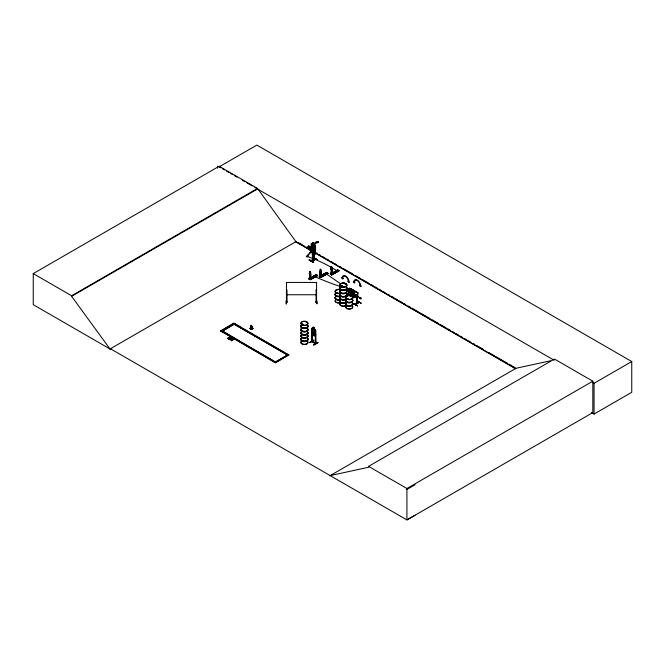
<?xml version="1.0" encoding="UTF-8"?>
<svg xmlns="http://www.w3.org/2000/svg" width="665" height="665" viewBox="0 0 665 665"><rect width="100%" height="100%" fill="white"/><g stroke="black" fill="none" stroke-linecap="round" stroke-linejoin="round"><path stroke-width="1" d="M311.079 251.187C310.173 249.849 311.661 252.742 311.228 251.561M312.342 247.937L312.434 245.518L314.503 246.258L312.816 248.153L312.342 247.937L314.03 246.042L314.503 246.258M312.816 248.153L312.916 245.734L312.434 245.518M314.188 252.966L314.636 253.215M314.72 253.024C313.83 252.201 314.894 254.662 315.418 253.623L314.969 245.826L314.853 253.565L314.969 245.826M311.669 251.694L311.719 250.904C319.674 256.449 310.655 248.378 311.86 251.611L311.145 251.229L310.256 252.201L310.921 252.65L311.852 251.57L315.135 253.797L315.035 252.293L315.41 252.525L314.819 252.368M310.522 278.868L310.755 274.986A1.255 0.723 60 0 0 310.572 273.273L310.563 272.018M310.572 278.834L310.755 274.986M320.505 276.017L319.907 276.274L320.971 276.673L321.153 272.825A1.255 0.723 60 0 0 320.971 271.104L320.588 269.342M320.971 276.673L321.153 272.825M331.976 274.105L332.159 270.256A1.255 0.723 60 0 0 332.035 268.502L331.976 267.106L331.203 266.657M332.035 274.071L332.217 270.223A1.255 0.723 60 0 0 331.976 268.535L331.852 266.989M250.913 328.926C249.234 319.799 255.111 330.754 250.514 328.734L251.179 325.501M357.803 293.032L351.095 289.358L351.236 288.859L351.095 289.358M349.266 288.311L357.803 292.675L349.74 288.103L349.225 288.336L349.266 291.869M309.699 271.528L309.632 272.791A1.255 0.723 60 0 0 309.499 274.263L309.632 278.411L311.004 279.175L311.004 278.643L310.164 279.001L310.372 279.782L317.596 275.609L310.198 279.691L308.942 278.826L309.674 277.87L309.807 279.225L310.106 278.219M309.483 278.327L309.915 278.327M320.297 276.175L320.189 276.266M331.503 273.531L331.095 273.431M331.519 273.431L330.971 273.664L331.511 273.307M346.847 290.106L351.785 292.7L346.831 289.466M357.421 296.873L357.512 292.949L357.363 303.34L356.581 303.307L357.005 303.548L356.989 295.11L357.413 295.501L356.972 295.759C355.775 295.593 357.953 294.761 356.598 295.759L355.609 295.194L357.413 295.634L356.698 294.894M356.989 295.368L356.806 294.828M357.396 292.883L357.421 292.45M357.629 292.783L357.645 297.288L357.645 296.773M357.812 293.057L351.236 289.275M250.339 328.452L251.245 325.418M250.514 328.734L251.204 325.542L252.343 328.352M301.993 324.478L302.924 324.254L302.434 324.545M313.423 276.657L314.246 276.598L313.739 276.806M302.708 324.653L302.633 324.113M303.065 324.562L302.675 324.179M306.723 322.234L306.208 322.292L306.557 322.035M323.822 274.495L324.345 274.171M323.822 274.404L324.661 274.404M334.886 271.894L335.409 272.043M337.288 292.534L336.432 292.916M337.205 292.542L336.723 292.334M341.153 286.399L341.951 286.183M341.81 286.075L341.86 286.565M346.889 298.942L347.122 298.494L347.271 298.976M347.837 298.942L347.529 298.46L347.886 298.701M351.22 296.681L351.303 296.233L351.519 296.632M351.469 296.482L351.004 296.557M310.696 249.732L310.846 249.159L312.55 250.796L310.987 249.092L311.162 248.386L310.563 248.693L308.951 247.147L310.688 249.749M250.431 328.161L251.195 325.451M309.109 260.057L313.124 262.334L309.109 260.057L309.333 259.683L313.331 262.243L309.308 259.724M352.758 303.44C367.554 311.162 343.522 298.51 356.972 305.626M356.947 305.41L352.949 303.273M310.065 278.269L309.582 278.327M357.421 296.557L357.413 296.914M315.318 250.14L314.828 251.42L315.268 250.107M315.725 334.786L315.26 335.975L315.7 334.661L315.243 329.848L312.176 328.094M229.176 339.383L228.86 338.942L229.176 339.383L229.591 338.128L231.287 337.911L229.591 338.385L229.649 336.964L229.242 338.202L227.513 338.427L229.242 338.202M231.769 340.879L232.243 338.46L231.453 340.696L232.235 339.416L233.881 339.408L232.176 339.882M232.243 338.46L231.453 340.696M316.158 242.65A4.505 2.585 -65.5 0 1 317.28 242.426L318.394 242.027L317.762 242.642A4.505 2.585 -65.5 0 0 313.913 246.067L313.024 245.709L313.306 245.086A5.262 3.017 -65.5 0 1 317.513 241.719L317.92 241.802M228.86 339.2L229.192 338.161L227.513 338.169M229.965 337.147L229.641 338.169L231.287 338.161M309.574 278.244L309.973 278.294M320.04 269.392L320.638 269.308M319.973 276.083L320.414 275.909M313.506 245.925L313.789 245.302A5.262 3.017 -65.5 0 1 317.995 241.935L318.394 242.027M311.07 260.904L315.069 258.594M354.719 304.279L358.709 301.976M309.782 342.616L313.73 340.289M360.513 298.311L360.738 299.15L361.22 297.903L360.513 298.311L354.711 294.03M311.727 341.577L312.184 328.086M312.317 341.278L311.943 341.045L312.06 341.785L312.276 329.399L311.777 329.275L312.143 329.483M312.184 341.81L312.276 334.528M286.133 303.88L286.374 300.389L286.424 303.647M314.661 253.797C308.203 240.24 314.478 256.15 315.035 253.407M357.263 296.598L357.828 297.089M353.556 294.878L357.645 297.288L357.787 292.642M312.916 252.284C311.112 250.796 313.963 257.704 312.957 259.998M314.104 253.008L313.373 252.991L314.154 253.024L313.722 252.825L313.764 260.921L314.129 252.958M312.641 252.442L312.6 260.173L312.242 252.21M313.681 260.904L313.805 252.825M335.509 272.101L335.667 271.686L335.01 271.719M302.899 324.636L302.342 324.237M306.607 322.251L306.208 322.118M336.291 292.617L337.113 292.45M337.313 292.725L336.457 292.849M345.118 284.022L345.725 284.063L345.26 284.221M345.152 284.154L345.526 284.13M346.831 298.701L347.271 298.444M346.989 298.685L347.853 298.809M308.369 246.499C306.789 249.159 321.286 257.829 309.666 249.333M308.078 246.632L312.051 248.843L311.852 248.452M309.981 246.673L308.618 245.984L311.395 248.419L312.267 250.78L309.907 248.901L308.826 246.989L309.3 247.023M349.266 289.45L349.707 288.943L352.151 290.356L353.206 291.719L353.206 293.132M355.152 295.775L355.102 297.313L353.755 296.482L353.315 296.981L350.871 295.576L349.815 294.213L349.815 292.8L350.871 292.642L353.315 294.055L353.838 295.019M311.461 251.91L310.613 250.057M310.297 252.293L311.145 251.229M307.479 255.684L310.547 252.334M307.488 255.609L310.472 252.359M310.921 252.65L311.819 251.57M286.465 290.031L286.972 289.915L287.031 302.01M286.399 302.218L287.031 302.334L286.465 302.359L286.457 282.442L316.598 282.442L316.54 302.367L316.083 301.769L316.656 301.769M312.284 259.973L312.957 259.899M313.448 260.722L314.154 260.68L313.73 260.472M313.631 276.366L313.481 276.781M324.603 274.529L323.838 274.47M335.01 271.636L335.193 272.126M302.301 324.188L302.151 324.703M351.037 296.415L351.411 296.449M347.803 298.876L346.872 298.809M311.303 248.619L311.32 243.847L311.744 243.54L314.811 245.302M311.802 248.743L311.777 244.005L311.278 243.88L311.744 243.54M316.058 302.201L316.141 301.735M315.418 274.986C318.701 277.106 313.872 274.246 316.407 274.82L309.275 279.167L308.834 278.909L316.407 274.82L309.267 279.15M316.066 274.753L317.504 275.501M309.94 279.541L317.23 275.285L310.272 279.599M319.242 276.756L319.333 276.133C320.879 275.285 320.222 277.754 320.065 275.709M326.548 272.392L326.914 272.833L319.333 276.723L320.771 277.613L327.986 273.448L326.548 272.392C324.262 273.082 329.383 274.421 325.817 272.816M319.483 276.881L326.108 273.29M320.68 277.505L327.895 273.332L320.513 277.463M331.835 275.011L330.306 274.155L330.397 273.531C331.386 271.877 331.777 275.26 330.921 274.188M337.712 270.081L330.322 274.155L337.87 270.048L330.754 274.396M331.469 274.678L338.942 270.564L331.644 274.919L331.627 274.238L332.467 273.872L332.467 274.412L331.245 273.639M312.592 242.55L312.001 247.114L312.666 248.702L313.905 249.392L314.562 248.544L313.963 243.265L312.592 242.55L312.641 244.047M311.278 243.872L311.777 244.005M315.418 253.623L311.203 251.403L315.227 253.697L314.828 245.26M315.252 246.083L314.786 245.285M346.698 289.965L351.652 292.775L351.785 292.284M315.484 335.335L315.318 343.639L315.484 331.237L315.892 343.763L311.918 341.502L311.769 328.385M315.85 331.436L315.351 331.311M309.815 342.675L313.789 340.098L309.815 342.417M315.759 343.398C306.208 338.601 318.435 344.129 315.368 343.207M313.838 344.711C326.415 337.271 305.252 350.181 317.812 342.392M313.838 344.969L317.862 342.65M110.49 348.768L110.058 349.025L33.25 304.678L33.25 273.606L219.151 166.275L257.53 188.428L295.908 241.661L311.154 250.464M219.151 166.275L219.151 166.849L256.848 145.086L631.75 361.536L631.75 392.292L594.053 414.054L591.36 412.491M33.25 273.606L71.629 295.759L257.53 188.428M415.06 515.275L406.922 519.914L110.44 348.743L109.999 348.992L71.629 296.332L257.53 189.001M109.999 348.992L296.341 241.412M315.335 246.033L314.836 245.909M310.887 260.838L315.102 258.402L311.112 260.705M311.553 260.963L315.576 258.693M310.572 273.273L310.572 272.16M320.912 270.032L320.971 271.104M308.942 278.294L309.774 277.928M319.898 272.101L319.973 276.324L319.898 272.101A1.255 0.723 60 0 1 320.081 270.589L320.306 269.167M312.808 276.482C316.374 278.086 311.262 276.748 313.548 276.058A319.267 111.529 45.3 0 0 339.416 286.208M314.196 275.684C317.762 277.288 312.65 275.95 314.927 275.268L316.257 276.033M308.826 278.893L316.149 274.67M220.639 330.862L233.955 323.173L288.785 354.827L275.468 362.899L220.639 330.862L275.468 362.516L288.785 354.827M311.004 278.643L310.164 279.001M220.639 331.245L233.955 323.173M310.081 279.616L317.479 275.327L316.149 274.562M330.962 269.5L330.904 269.533A1.255 0.723 60 0 1 331.087 268.02L331.145 267.987A1.255 0.723 60 0 0 330.962 269.5L331.178 273.706L331.128 273.107M234.737 324.005L221.42 331.694L234.737 323.622L241.836 328.103M319.333 276.133L320.173 275.767M323.207 274.321C326.773 275.917 321.661 274.587 323.938 273.897L325.276 274.67M324.595 273.523C328.161 275.119 323.049 273.789 325.326 273.099L326.656 273.872M319.225 276.731L326.548 272.5L327.878 273.273M319.433 276.848L326.806 272.65M320.754 277.613L320.563 276.84L321.295 276.416L321.403 277.014M321.403 276.474L320.563 276.84M320.306 277.347L327.621 273.115M320.497 277.463L327.878 273.165M331.237 273.165L330.397 273.531M337.87 270.048L330.405 274.138M330.663 274.288L337.953 270.231M332.467 273.872L331.627 274.238M331.569 274.869L339.05 270.846L331.744 274.903M253.107 328.36L251.27 329.466L249.566 328.444L251.27 327.38M349.266 290.854L347.92 290.123L348.003 288.66M348.551 294.52L348.551 290.971L348.551 294.537L349.857 295.742M354.512 291.378L353.206 290.156L354.512 291.378L354.512 294.928L353.206 294.645M353.797 296.557L355.102 297.313M353.373 297.77L353.838 297.563L353.755 294.055L353.373 293.24L349.707 291.112L349.707 289.699L352.151 291.112L352.151 292.525M353.797 297.588L353.797 296.457M356.598 296.465L356.706 295.701M357.172 300.863L361.186 303.19L356.972 300.755M357.196 300.888L361.004 303.257M354.528 304.221L358.751 302.035M359.225 302.276L355.251 304.603M359.416 302.409L355.401 304.686M314.395 329.358L315.002 330.272L315.002 333.099L314.346 333.93L313.124 333.223L312.467 331.635L312.467 328.809L313.124 328.676M315.285 329.823L315.75 330.63M312.218 334.163C310.929 329.69 312.6 337.23 315.268 335.867M286.233 355.783L274.687 362.45L288.012 354.761M329.74 475.857L516.082 368.269L550.412 360.804M330.173 475.6L368.551 467.254L368.551 466.365L554.452 359.034L592.831 381.186L592.831 412.583L406.922 519.914L406.922 488.517L592.831 381.186M554.452 359.923L554.02 360.181L254.853 187.455M592.274 382.267L594.053 383.298L631.75 361.536M406.922 489.415L415.06 484.777M353.306 297.737L353.797 297.513M341.336 286.648L341.835 286.499M357.005 303.548L356.972 295.243M311.436 251.919L308.302 246.424M309.907 271.337L310.131 271.395M316.598 302.359L316.083 302.218L316.598 302.218M309.632 278.253L309.674 277.87M341.311 286.174L341.669 286M336.432 292.542L337.014 292.733M302.808 324.753L302.176 324.636M250.763 327.928L251.254 327.828M311.868 341.029L312.184 341.361M315.443 343.065L315.759 343.847L315.7 330.621M229.641 337.911L231.287 337.911M227.513 338.427L229.192 338.161M230.107 339.665L231.836 339.441M233.881 339.657L232.235 339.665L233.881 339.408M230.107 339.923L231.777 339.906M286.914 301.902L286.482 301.893M349.898 291.686L351.27 291.544L352.217 292.741M341.577 286.399L341.145 286.299M316.083 289.915L316.598 290.031L316.083 289.915L316.025 302.334M316.64 300.647L316.989 303.905L316.715 300.613M286.914 301.735L286.482 302.342M286.457 294.745L316.598 294.745M348.51 290.996L353.356 293.273M312.517 252.467L312.6 260.173M352.774 293.431L351.552 291.403C353.614 292.051 352.924 289.774 351.261 290.913L349.765 289.109L350.962 291.046L349.773 291.154L349.765 291.636M317.629 242.501L318.111 242.717M252.16 328.069L251.403 325.409M310.023 247.072L309.034 246.291M312.641 242.625L313.872 243.315M312.508 250.073L314.869 251.395M310.256 252.201L310.879 252.559M346.698 289.549L351.652 292.359M346.831 293.573L351.785 296.382M346.698 293.647L351.652 296.465M346.831 293.988L349.308 295.393M346.698 294.071L349.175 295.476M311.727 248.594L313.672 252.309M315.01 253.939L311.104 251.769L308.178 246.565M311.777 341.577L315.717 343.822M219.151 166.849L220.938 167.879M222.725 168.91L224.512 169.941M226.291 170.972L228.968 172.518M230.755 173.548L232.542 174.579M234.329 175.61L237.006 177.156M242.359 180.248L245.036 181.794M246.823 182.825L252.176 185.909M298.136 242.442L304.412 246.067M306.208 247.106L308.901 248.66M315.177 252.284L316.972 253.315M318.768 254.354L320.555 255.393M322.35 256.424L325.044 257.978M326.839 259.018L328.626 260.048M331.32 261.603L333.115 262.642M334.911 263.673L336.698 264.712M339.391 266.266L341.187 267.297M342.982 268.336L352.849 274.03M355.534 275.584L360.92 278.693M362.708 279.724L368.992 283.348M370.779 284.387L373.472 285.942M375.268 286.972L377.063 288.012M378.859 289.051L381.544 290.597M383.339 291.636L385.135 292.675M387.82 294.221L389.615 295.26M391.411 296.299L394.104 297.853M395.899 298.884L397.687 299.923M399.482 300.954L402.175 302.509M403.971 303.548L405.758 304.578M408.451 306.133L410.247 307.172M412.042 308.203L418.318 311.827M420.114 312.866L429.981 318.56M431.768 319.599L438.052 323.223M439.839 324.254L446.124 327.887M447.911 328.917L450.604 330.472M452.4 331.511L454.195 332.542M455.99 333.581L458.675 335.135M460.471 336.166L462.266 337.205M464.951 338.759L466.747 339.79M468.542 340.829L470.338 341.86M473.031 343.414L474.818 344.453M476.614 345.484L482.89 349.117M489.174 352.741L494.552 355.841M496.348 356.881L507.112 363.09M508.9 364.129L515.184 367.753M313.838 252.018L515.641 368.526M295.318 241.578L309.715 249.89M313.315 251.969L515.774 368.859M337.612 269.791L339.034 270.846M337.72 271.27L336.39 270.605M313.331 257.38L317.546 259.816L313.356 257.555M330.862 273.323L332.359 274.246L332.359 273.814M349.316 289.416L347.961 288.585L347.92 290.123M347.961 290.098L349.316 290.829M353.689 294.379L357.828 296.765L353.556 294.462M356.706 296.399L355.609 295.9L355.717 295.127M353.689 294.795L357.787 297.205M320.272 276.125L319.799 275.925L320.272 277.022M320.563 277.263L319.441 276.191M309.466 278.053L309.466 278.951L309.4 278.095L309.807 278.361M310.164 279.433L309.042 278.352M313.124 327.163L314.346 327.87M313.124 329.183L314.37 329.965M313.124 332.01L314.346 332.716M312.168 334.196L315.293 335.941M251.403 327.38L253.107 328.402L251.403 329.424M243.614 329.133L276.465 348.094M278.244 349.125L284.454 352.708M286.233 353.738L288.785 355.21M239.949 341.494L222.193 330.862L275.468 362.001L241.728 342.525M229.965 337.404L229.649 336.964M368.551 466.365L406.922 488.517M307.621 256.05C309.092 256.748 306.565 254.288 307.23 255.676M340.098 283.465L325.326 273.207M346.689 288.194L348.884 289.782M306.881 256.399C305.019 255.46 308.327 258.236 306.881 256.399A126.907 113.915 -4.3 0 1 337.72 271.37M356.615 295.676L356.615 303.365M310.189 271.511L310.522 272.193M320.696 269.458L320.904 269.89M353.315 293.298L353.797 295.044M312.218 248.66L315.177 253.814M312.051 248.793L313.722 252.359M309.832 246.732L310.497 247.754M308.651 245.934L309.258 247.064M308.161 246.624L309.707 249.35M252.251 328.651L251.486 325.526L251.91 328.876M251.353 325.584L251.428 328.984M286.382 300.389L286.424 303.905M311.644 244.088L311.661 248.826M311.42 243.797L311.444 248.535M594.053 383.298L594.053 414.054M354.47 291.386L354.47 294.869M336.989 271.686L335.659 271.029M336.332 272.068L335.002 271.403M335.601 272.484L334.271 271.827M331.145 266.881L331.087 268.02M330.921 273.29L330.862 274.221M321.295 276.416L321.295 276.848M319.865 275.892L319.865 276.79M314.878 276.831L313.548 276.166M314.362 335.459L314.437 327.82L313.124 327.064L313.115 334.744M313.406 252.958L313.406 260.747M310.896 278.585L310.896 279.009M217.646 166.159L217.646 168.195M71.629 295.759L71.629 296.332M307.438 331.561A3.5 2.02 0 0 1 304.861 334.578A3.5 2.02 0 0 1 301.021 332.051A3.533 2.037 0 0 0 304.861 334.67A3.533 2.037 0 0 0 307.463 331.627M307.454 325.509A3.525 2.037 0 0 1 304.861 328.543A3.525 2.037 0 0 1 300.996 326M307.454 324.944A3.525 2.037 0 0 1 304.861 327.978A3.525 2.037 0 0 1 300.996 325.434M307.446 328.909A3.516 2.028 0 0 1 304.861 331.935A3.516 2.028 0 0 1 301.004 329.399M307.496 328.693A3.574 2.062 0 0 1 304.869 331.769A3.574 2.062 0 0 1 300.954 329.192M307.496 328.518A3.574 2.062 0 0 1 304.869 331.594A3.574 2.062 0 0 1 300.954 329.017M307.496 325.301A3.574 2.062 0 0 1 304.869 328.377A3.574 2.062 0 0 1 300.954 325.8M307.496 325.127A3.574 2.062 0 0 1 304.869 328.202A3.574 2.062 0 0 1 300.954 325.626M307.446 328.335A3.516 2.028 0 0 1 304.861 331.37A3.516 2.028 0 0 1 301.004 328.826M307.463 331.893A3.533 2.037 0 0 1 304.861 334.927A3.533 2.037 0 0 1 300.996 332.384M307.454 334.62A3.525 2.037 0 0 1 304.861 337.654A3.525 2.037 0 0 1 300.996 335.11M307.446 338.585A3.516 2.028 0 0 1 304.861 341.611A3.516 2.028 0 0 1 301.004 339.075M307.496 338.369A3.574 2.062 0 0 1 304.869 341.444A3.574 2.062 0 0 1 300.954 338.867M307.496 338.194A3.574 2.062 0 0 1 304.869 341.27A3.574 2.062 0 0 1 300.954 338.693M307.496 334.977A3.574 2.062 0 0 1 304.869 338.053A3.574 2.062 0 0 1 300.954 335.476M307.496 334.803A3.574 2.062 0 0 1 304.869 337.878A3.574 2.062 0 0 1 300.954 335.301M307.454 335.185A3.525 2.037 0 0 1 304.861 338.219A3.525 2.037 0 0 1 300.996 335.675M307.446 338.011A3.516 2.028 0 0 1 304.861 341.045A3.516 2.028 0 0 1 301.004 338.502M307.454 341.411A3.525 2.037 0 0 1 304.861 344.453A3.525 2.037 0 0 1 300.996 341.91M307.463 341.303A3.533 2.037 0 0 1 304.861 344.345A3.533 2.037 0 0 1 300.996 341.793M313.439 245.842A4.505 2.585 -65.5 0 1 315.368 243.141M346.798 291.054A3.574 2.062 0 0 1 342.874 293.631A3.574 2.062 0 0 1 340.247 290.555M346.739 291.262A3.516 2.028 0 0 1 342.882 293.797A3.516 2.028 0 0 1 340.297 290.771M346.756 293.98A3.533 2.037 0 0 1 342.882 296.532A3.533 2.037 0 0 1 340.289 293.489M346.748 294.105A3.525 2.037 0 0 1 342.882 296.648A3.525 2.037 0 0 1 340.289 293.614M346.798 287.654A3.574 2.062 0 0 1 342.874 290.239A3.574 2.062 0 0 1 340.247 287.164M340.821 286.731A3.574 2.062 0 0 1 342.417 286.199M346.739 290.688A3.516 2.028 0 0 1 342.882 293.232A3.516 2.028 0 0 1 340.297 290.198M346.748 287.862A3.525 2.037 0 0 1 342.882 290.406A3.525 2.037 0 0 1 340.289 287.371M340.854 286.947A3.525 2.037 0 0 1 342.433 286.424M346.798 290.879A3.574 2.062 0 0 1 342.874 293.456A3.574 2.062 0 0 1 340.247 290.381M346.798 287.479A3.574 2.062 0 0 1 342.874 290.065A3.574 2.062 0 0 1 340.247 286.989M340.821 286.557A3.574 2.062 0 0 1 342.417 286.025M346.739 287.297A3.516 2.028 0 0 1 342.882 289.832A3.516 2.028 0 0 1 340.297 286.806M340.854 286.382A3.516 2.028 0 0 1 342.433 285.859M345.867 302.725A3.574 2.062 0 0 1 341.17 302.899A3.574 2.062 0 0 1 340.247 300.231M345.833 302.891A3.516 2.028 0 0 1 341.203 303.074A3.516 2.028 0 0 1 340.297 300.447M340.314 303.099A3.5 2.02 0 0 0 341.594 305.858A3.5 2.02 0 0 0 346.374 305.119A3.533 2.037 0 0 1 341.577 305.958A3.533 2.037 0 0 1 340.289 303.174M346.731 294.42A3.508 2.028 0 0 1 342.882 296.956A3.508 2.028 0 0 1 340.305 293.93M346.756 294.238A3.533 2.037 0 0 1 342.882 296.781A3.533 2.037 0 0 1 340.289 293.747M345.867 299.325A3.574 2.062 0 0 1 341.17 299.508A3.574 2.062 0 0 1 340.247 296.839M346.399 301.91A3.525 2.037 0 0 1 341.577 302.65A3.525 2.037 0 0 1 340.289 299.873M346.399 299.084A3.525 2.037 0 0 1 341.577 299.824A3.525 2.037 0 0 1 340.289 297.047M345.867 302.542A3.574 2.062 0 0 1 341.17 302.725A3.574 2.062 0 0 1 340.247 300.056M345.867 299.15A3.574 2.062 0 0 1 341.17 299.333A3.574 2.062 0 0 1 340.247 296.665M346.39 298.51A3.516 2.028 0 0 1 341.586 299.25A3.516 2.028 0 0 1 340.297 296.482M352.325 302.999A3.574 2.062 0 0 1 349.233 306.091A3.574 2.062 0 0 1 346.132 302.999M352.275 303.207A3.516 2.028 0 0 1 349.233 306.257A3.516 2.028 0 0 1 346.182 303.207M352.259 305.867A3.5 2.02 0 0 1 349.233 308.901A3.5 2.02 0 0 1 346.199 305.867M352.284 306.05A3.533 2.037 0 0 1 349.233 309.109A3.533 2.037 0 0 1 346.174 306.05M352.325 299.599A3.574 2.062 0 0 1 349.233 302.7A3.574 2.062 0 0 1 346.132 299.599M352.275 302.642A3.516 2.028 0 0 1 349.233 305.684A3.516 2.028 0 0 1 346.182 302.642M352.284 299.815A3.525 2.037 0 0 1 349.233 302.866A3.525 2.037 0 0 1 346.174 299.815M352.325 302.824A3.574 2.062 0 0 1 349.233 305.917A3.574 2.062 0 0 1 346.132 302.824M352.325 299.425A3.574 2.062 0 0 1 349.233 302.525A3.574 2.062 0 0 1 346.132 299.425M352.275 299.242A3.516 2.028 0 0 1 349.233 302.292A3.516 2.028 0 0 1 346.182 299.242M340.472 299.724A3.574 2.062 0 0 1 336.158 299.4A3.574 2.062 0 0 1 335.592 296.906M340.447 293.082A3.516 2.028 0 0 1 335.168 291.32A3.516 2.028 0 0 1 340.447 289.566M340.447 299.898A3.516 2.028 0 0 1 336.199 299.574A3.516 2.028 0 0 1 335.642 297.122M340.438 302.542A3.5 2.02 0 0 1 336.207 302.218A3.5 2.02 0 0 1 335.65 299.774M340.438 293.365A3.5 2.02 0 0 1 335.185 291.619A3.5 2.02 0 0 1 340.438 289.865M340.455 302.75A3.533 2.037 0 0 1 336.191 302.425A3.533 2.037 0 0 1 335.625 299.965M340.455 293.215A3.533 2.037 0 0 1 335.152 291.445A3.533 2.037 0 0 1 340.455 289.682M340.472 296.332A3.574 2.062 0 0 1 336.158 296.008A3.574 2.062 0 0 1 335.592 293.514M340.447 299.333A3.525 2.037 0 0 1 336.191 299.009A3.525 2.037 0 0 1 335.634 296.548M340.447 296.507A3.525 2.037 0 0 1 336.191 296.183A3.525 2.037 0 0 1 335.634 293.722M340.472 299.549A3.574 2.062 0 0 1 336.158 299.225A3.574 2.062 0 0 1 335.592 296.731M340.472 296.158A3.574 2.062 0 0 1 336.158 295.834A3.574 2.062 0 0 1 335.592 293.34M340.447 295.933A3.516 2.028 0 0 1 336.199 295.609A3.516 2.028 0 0 1 335.642 293.157M350.289 294.645L351.876 294.944L353.373 296.756L352.176 294.811L353.364 294.703L353.331 294.179L351.868 294.312L350.314 292.409L351.594 294.454L350.289 294.645M359.499 298.136C360.297 299.857 360.796 295.792 359.499 298.136M347.213 289.89L347.105 290.655L347.213 289.89M315.75 259.001L311.752 261.303L315.767 259.034M361.137 286.116L360.33 286.549L359.524 285.185L360.081 285.509A3.965 2.286 60 0 0 357.28 280.655A3.965 2.286 60 0 0 354.478 282.276L355.027 282.592L354.171 282.999L353.315 281.603L353.863 281.918A4.746 2.743 60 0 1 357.221 279.982A4.746 2.743 60 0 1 360.58 285.8L361.137 286.116M343.29 278.544L342.475 278.976L341.66 277.621L342.217 277.937A4.746 2.768 59.6 0 1 345.609 275.983A4.746 2.768 59.6 0 1 348.992 281.777L349.549 282.101L348.684 282.5L347.82 281.112L348.377 281.428A3.965 2.311 59.6 0 0 345.551 276.59A3.965 2.311 59.6 0 0 342.724 278.228L343.29 278.544M310.73 248.053L309.491 247.363L310.572 249.267L311.81 249.965L310.73 248.053M313.656 243.448L312.858 242.999L313.656 243.955L313.656 243.448M313.888 245.343L312.65 244.654L312.658 247.488L313.897 248.178L313.888 245.343M338.211 270.988L336.881 270.214L338.211 270.988M348.618 289.317L348.177 289.067L348.618 290.231L348.618 289.317M353.315 294.811L350.871 293.406L350.871 294.811L353.315 296.224L353.315 294.811M354.844 295.95L354.403 295.701L354.844 296.856L354.844 295.95M314.129 328.003L313.34 327.546L314.129 328.502L314.129 328.003M287.23 354.827L233.955 324.071L287.23 354.827M302.642 325.002A3.533 2.037 0 0 0 307.937 323.232A3.533 2.037 0 0 0 302.642 321.469A3.533 2.037 0 0 0 302.642 325.002M302.65 325.16A3.508 2.028 0 0 0 307.912 323.406A3.508 2.028 0 0 0 302.65 321.652A3.508 2.028 0 0 0 302.65 325.16M305.318 335.044A3.516 2.028 0 0 0 307.446 332.059A3.508 2.028 0 0 1 305.31 335.044A3.508 2.028 0 0 1 300.896 333.082A3.516 2.028 0 0 0 305.318 335.044M341.586 286.731A3.508 2.028 0 0 0 346.856 284.977A3.508 2.028 0 0 0 341.586 283.224A3.508 2.028 0 0 0 341.586 286.731M341.586 287.022A3.508 2.028 0 0 0 346.856 285.268A3.508 2.028 0 0 0 341.586 283.514A3.508 2.028 0 0 0 341.586 287.022M341.577 286.856A3.533 2.037 0 0 0 346.872 285.086A3.533 2.037 0 0 0 341.577 283.323A3.533 2.037 0 0 0 341.577 286.856M347.471 299.167A3.516 2.028 0 0 0 352.749 297.413A3.516 2.028 0 0 0 347.471 295.651A3.516 2.028 0 0 0 347.471 299.167M347.471 299.458A3.508 2.028 0 0 0 352.741 297.696A3.508 2.028 0 0 0 347.471 295.942A3.508 2.028 0 0 0 347.471 299.458M347.463 299.292A3.533 2.037 0 0 0 352.758 297.529A3.533 2.037 0 0 0 347.463 295.767A3.533 2.037 0 0 0 347.463 299.292"/></g></svg>
